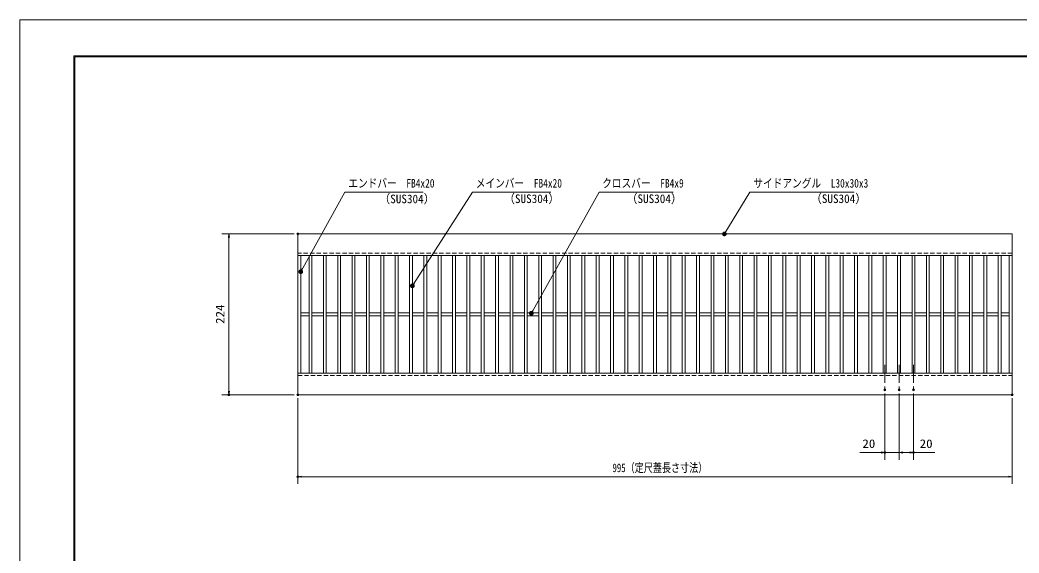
# Model space of a CAD drawing. Units: millimetres, scale not verified. Extents: x -1050 to 1050, y -742 to 742.
# Drawn here: x -1050 to 342, y 0 to 742 of the extents above; entities that cross this region are included whole.
import ezdxf
from ezdxf.enums import TextEntityAlignment as Align

# ---------------------------------------------------------------- set-up
doc = ezdxf.new("R2010")
doc.units = ezdxf.units.MM
doc.header["$LTSCALE"] = 5
doc.header["$PDMODE"] = 32
doc.header["$PDSIZE"] = 2.5
doc.linetypes.add('CHAIN1', pattern=[8, 5, -1, 1, -1])
doc.linetypes.add('DASHED1', pattern=[1.8, 1.2, -0.6])
for name, color, linetype, lineweight in [('0-0_7-図\u3000枠', 4, 'Continuous', 9), ('0-1_寸法注釈', 2, 'Continuous', 9), ('0-2_蓋', 5, 'Continuous', 9), ('0-3_0', 5, 'Continuous', 9), ('0-4_DEFPOINTS', 134, 'Continuous', 9), ('0-5_中心線', 6, 'CHAIN1', 9), ('0-6_破線', 4, 'DASHED1', 9)]:
    doc.layers.add(name, color=color, linetype=linetype, lineweight=lineweight)
doc.styles.add('ＭＳ ゴシック', font='')
doc.styles.get('ＭＳ ゴシック').set_extended_font_data('MS Gothic')

# ---------------------------------------------------------------- blocks, each defined once
blk = doc.blocks.new('_OPEN')
at = {"layer": '0-3_0', "color": 2}
blk.add_line((0, 0), (-5, 0), dxfattribs=at)
blk.add_lwpolyline([(-5, 0.833), (0, 0), (-5, -0.833)], dxfattribs=at)
blk = doc.blocks.new('_Dot')
at = {"layer": '0-3_0'}
for p, q in [((-2.5, 0), (-5, 0)), ((2.445, 0.5), (-2.445, 0.5)), ((1.997, 1.5), (-1.997, 1.5)), ((2.289, -0.995), (-2.289, -0.995)), ((1.499, -1.995), (-1.499, -1.995))]:
    blk.add_line(p, q, dxfattribs=at)
for points in [[(2.5, 0), (2.48, 0.313), (2.421, 0.622), (2.324, 0.92), (2.191, 1.204), (2.023, 1.469), (1.822, 1.711), (1.594, 1.926), (1.34, 2.111), (1.064, 2.262), (0.773, 2.378), (0.468, 2.456), (0.157, 2.495), (-0.157, 2.495), (-0.468, 2.456), (-0.773, 2.378), (-1.064, 2.262), (-1.34, 2.111), (-1.594, 1.926), (-1.822, 1.711), (-2.023, 1.469), (-2.191, 1.204), (-2.324, 0.92), (-2.421, 0.622), (-2.48, 0.313), (-2.5, 0), (0, 0)], [(-2.5, 0), (-2.48, -0.313), (-2.421, -0.622), (-2.324, -0.92), (-2.191, -1.204), (-2.023, -1.469), (-1.822, -1.711), (-1.594, -1.926), (-1.34, -2.111), (-1.064, -2.262), (-0.773, -2.378), (-0.468, -2.456), (-0.157, -2.495), (0.157, -2.495), (0.468, -2.456), (0.773, -2.378), (1.064, -2.262), (1.34, -2.111), (1.594, -1.926), (1.822, -1.711), (2.023, -1.469), (2.191, -1.204), (2.324, -0.92), (2.421, -0.622), (2.48, -0.313), (2.5, 0), (0, 0)]]:
    blk.add_lwpolyline(points, close=True, dxfattribs=at)

msp = doc.modelspace()

# ---------------------------------------------------------------- linework, layer by layer
at = {"layer": '0-0_7-図\u3000枠'}
for p, q in [((-975, -692.5), (-975, 692.5)), ((-973.75, -691.25), (-973.75, 691.25)), ((-973.75, 691.25), (998.75, 691.25))]:
    msp.add_line(p, q, dxfattribs=at)
msp.add_lwpolyline([(-975, 692.5), (1000, 692.5), (1000, -692.5)], dxfattribs=at)
at = {"layer": '0-1_寸法注釈'}
for p, q in [((-667.864, 444.475), (-768.891, 444.475)), ((-758.891, 439.475), (-758.891, 225.475)), ((-667.864, 220.475), (-768.891, 220.475)), ((-662.864, 215.475), (-662.864, 96.344)), ((154.636, 222.328), (154.636, 129.975)), ((174.636, 222.328), (174.636, 129.975)), ((174.636, 222.328), (174.636, 129.975)), ((194.636, 222.328), (194.636, 129.975)), ((332.136, 215.475), (332.136, 96.344)), ((149.636, 139.975), (119.789, 139.975)), ((174.636, 139.975), (154.636, 139.975)), ((179.636, 139.975), (189.636, 139.975)), ((179.636, 139.975), (184.636, 139.975)), ((194.636, 139.975), (224.483, 139.975)), ((327.136, 106.344), (-657.864, 106.344))]:
    msp.add_line(p, q, dxfattribs=at)
for points in [[(-488.121, 502.749), (-597.345, 502.749), (-658.373, 392.733)], [(-310.561, 502.749), (-419.785, 502.749), (-502.82, 373.006)], [(-139.927, 502.749), (-243.134, 502.749), (-337.189, 334.845)], [(112.214, 502.749), (-33.113, 502.749), (-68.163, 445.322)]]:
    msp.add_lwpolyline(points, dxfattribs=at)
at = {"layer": '0-2_蓋'}
for p, q in [((332.136, 444.475), (-662.864, 444.475)), ((-662.864, 220.475), (-662.864, 444.475)), ((332.136, 220.475), (332.136, 444.475)), ((332.136, 414.475), (-662.864, 414.475)), ((-658.864, 250.475), (-658.864, 414.475)), ((-647.364, 414.475), (-647.364, 250.475)), ((-643.364, 414.475), (-643.364, 250.475)), ((-627.364, 414.475), (-627.364, 250.475)), ((-623.364, 414.475), (-623.364, 250.475)), ((-607.364, 414.475), (-607.364, 250.475)), ((-603.364, 414.475), (-603.364, 250.475)), ((-587.364, 414.475), (-587.364, 250.475)), ((-583.364, 414.475), (-583.364, 250.475)), ((-567.364, 414.475), (-567.364, 250.475)), ((-563.364, 414.475), (-563.364, 250.475)), ((-547.364, 414.475), (-547.364, 250.475)), ((-543.364, 414.475), (-543.364, 250.475)), ((-527.364, 414.475), (-527.364, 250.475)), ((-523.364, 414.475), (-523.364, 250.475)), ((-507.364, 414.475), (-507.364, 250.475)), ((-503.364, 414.475), (-503.364, 250.475)), ((-487.364, 414.475), (-487.364, 250.475)), ((-483.364, 414.475), (-483.364, 250.475)), ((-467.364, 414.475), (-467.364, 250.475)), ((-463.364, 414.475), (-463.364, 250.475)), ((-447.364, 414.475), (-447.364, 250.475)), ((-443.364, 414.475), (-443.364, 250.475)), ((-427.364, 414.475), (-427.364, 250.475)), ((-423.364, 414.475), (-423.364, 250.475)), ((-407.364, 414.475), (-407.364, 250.475)), ((-403.364, 414.475), (-403.364, 250.475)), ((-387.364, 414.475), (-387.364, 250.475)), ((-383.364, 414.475), (-383.364, 250.475)), ((-367.364, 414.475), (-367.364, 250.475)), ((-363.364, 414.475), (-363.364, 250.475)), ((-347.364, 414.475), (-347.364, 250.475)), ((-343.364, 414.475), (-343.364, 250.475)), ((-327.364, 414.475), (-327.364, 250.475)), ((-323.364, 414.475), (-323.364, 250.475)), ((-307.364, 414.475), (-307.364, 250.475)), ((-303.364, 414.475), (-303.364, 250.475)), ((-287.364, 414.475), (-287.364, 250.475)), ((-283.364, 414.475), (-283.364, 250.475)), ((-267.364, 414.475), (-267.364, 250.475)), ((-263.364, 414.475), (-263.364, 250.475)), ((-247.364, 414.475), (-247.364, 250.475)), ((-243.364, 414.475), (-243.364, 250.475)), ((-227.364, 414.475), (-227.364, 250.475)), ((-223.364, 414.475), (-223.364, 250.475)), ((-207.364, 414.475), (-207.364, 250.475)), ((-203.364, 414.475), (-203.364, 250.475)), ((-187.364, 414.475), (-187.364, 250.475)), ((-183.364, 414.475), (-183.364, 250.475)), ((-167.364, 414.475), (-167.364, 250.475)), ((-163.364, 414.475), (-163.364, 250.475)), ((-147.364, 414.475), (-147.364, 250.475)), ((-143.364, 414.475), (-143.364, 250.475)), ((-127.364, 414.475), (-127.364, 250.475)), ((-123.364, 414.475), (-123.364, 250.475)), ((-107.364, 414.475), (-107.364, 250.475)), ((-103.364, 414.475), (-103.364, 250.475)), ((-87.364, 414.475), (-87.364, 250.475)), ((-83.364, 414.475), (-83.364, 250.475)), ((-67.364, 414.475), (-67.364, 250.475)), ((-63.364, 414.475), (-63.364, 250.475)), ((-47.364, 414.475), (-47.364, 250.475)), ((-43.364, 414.475), (-43.364, 250.475)), ((-27.364, 414.475), (-27.364, 250.475)), ((-23.364, 414.475), (-23.364, 250.475)), ((-7.364, 414.475), (-7.364, 250.475)), ((-3.364, 414.475), (-3.364, 250.475)), ((12.636, 414.475), (12.636, 250.475)), ((16.636, 414.475), (16.636, 250.475)), ((32.636, 414.475), (32.636, 250.475)), ((36.636, 414.475), (36.636, 250.475)), ((52.636, 414.475), (52.636, 250.475)), ((56.636, 414.475), (56.636, 250.475)), ((72.636, 414.475), (72.636, 250.475)), ((76.636, 414.475), (76.636, 250.475)), ((92.636, 414.475), (92.636, 250.475)), ((96.636, 414.475), (96.636, 250.475)), ((112.636, 414.475), (112.636, 250.475)), ((116.636, 414.475), (116.636, 250.475)), ((132.636, 414.475), (132.636, 250.475)), ((136.636, 414.475), (136.636, 250.475)), ((152.636, 414.475), (152.636, 250.475)), ((156.636, 414.475), (156.636, 250.475)), ((172.636, 414.475), (172.636, 250.475)), ((176.636, 414.475), (176.636, 250.475)), ((192.636, 414.475), (192.636, 250.475)), ((196.636, 414.475), (196.636, 250.475)), ((212.636, 414.475), (212.636, 250.475)), ((216.636, 414.475), (216.636, 250.475)), ((232.636, 414.475), (232.636, 250.475)), ((236.636, 414.475), (236.636, 250.475)), ((252.636, 414.475), (252.636, 250.475)), ((256.636, 414.475), (256.636, 250.475)), ((272.636, 414.475), (272.636, 250.475)), ((276.636, 414.475), (276.636, 250.475)), ((292.636, 414.475), (292.636, 250.475)), ((296.636, 414.475), (296.636, 250.475)), ((312.636, 414.475), (312.636, 250.475)), ((316.636, 414.475), (316.636, 250.475)), ((328.136, 250.475), (328.136, 414.475)), ((-647.364, 334.475), (-658.864, 334.475)), ((-627.364, 334.475), (-643.364, 334.475)), ((-607.364, 334.475), (-623.364, 334.475)), ((-587.364, 334.475), (-603.364, 334.475)), ((-567.364, 334.475), (-583.364, 334.475)), ((-547.364, 334.475), (-563.364, 334.475)), ((-527.364, 334.475), (-543.364, 334.475)), ((-507.364, 334.475), (-523.364, 334.475)), ((-487.364, 334.475), (-503.364, 334.475)), ((-467.364, 334.475), (-483.364, 334.475)), ((-447.364, 334.475), (-463.364, 334.475)), ((-427.364, 334.475), (-443.364, 334.475)), ((-407.364, 334.475), (-423.364, 334.475)), ((-387.364, 334.475), (-403.364, 334.475)), ((-367.364, 334.475), (-383.364, 334.475)), ((-347.364, 334.475), (-363.364, 334.475)), ((-327.364, 334.475), (-343.364, 334.475)), ((-307.364, 334.475), (-323.364, 334.475)), ((-287.364, 334.475), (-303.364, 334.475)), ((-267.364, 334.475), (-283.364, 334.475)), ((-247.364, 334.475), (-263.364, 334.475)), ((-227.364, 334.475), (-243.364, 334.475)), ((-207.364, 334.475), (-223.364, 334.475)), ((-187.364, 334.475), (-203.364, 334.475)), ((-167.364, 334.475), (-183.364, 334.475)), ((-147.364, 334.475), (-163.364, 334.475)), ((-127.364, 334.475), (-143.364, 334.475)), ((-107.364, 334.475), (-123.364, 334.475)), ((-87.364, 334.475), (-103.364, 334.475)), ((-67.364, 334.475), (-83.364, 334.475)), ((-47.364, 334.475), (-63.364, 334.475)), ((-27.364, 334.475), (-43.364, 334.475)), ((-7.364, 334.475), (-23.364, 334.475)), ((12.636, 334.475), (-3.364, 334.475)), ((32.636, 334.475), (16.636, 334.475)), ((52.636, 334.475), (36.636, 334.475)), ((72.636, 334.475), (56.636, 334.475)), ((92.636, 334.475), (76.636, 334.475)), ((112.636, 334.475), (96.636, 334.475)), ((132.636, 334.475), (116.636, 334.475)), ((152.636, 334.475), (136.636, 334.475)), ((172.636, 334.475), (156.636, 334.475)), ((192.636, 334.475), (176.636, 334.475)), ((212.636, 334.475), (196.636, 334.475)), ((232.636, 334.475), (216.636, 334.475)), ((252.636, 334.475), (236.636, 334.475)), ((272.636, 334.475), (256.636, 334.475)), ((292.636, 334.475), (276.636, 334.475)), ((312.636, 334.475), (296.636, 334.475)), ((328.136, 334.475), (316.636, 334.475)), ((-647.364, 330.475), (-658.864, 330.475)), ((-627.364, 330.475), (-643.364, 330.475)), ((-607.364, 330.475), (-623.364, 330.475)), ((-587.364, 330.475), (-603.364, 330.475)), ((-567.364, 330.475), (-583.364, 330.475)), ((-547.364, 330.475), (-563.364, 330.475)), ((-527.364, 330.475), (-543.364, 330.475)), ((-507.364, 330.475), (-523.364, 330.475)), ((-487.364, 330.475), (-503.364, 330.475)), ((-467.364, 330.475), (-483.364, 330.475)), ((-447.364, 330.475), (-463.364, 330.475)), ((-427.364, 330.475), (-443.364, 330.475)), ((-407.364, 330.475), (-423.364, 330.475)), ((-387.364, 330.475), (-403.364, 330.475)), ((-367.364, 330.475), (-383.364, 330.475)), ((-347.364, 330.475), (-363.364, 330.475)), ((-327.364, 330.475), (-343.364, 330.475)), ((-307.364, 330.475), (-323.364, 330.475)), ((-287.364, 330.475), (-303.364, 330.475)), ((-267.364, 330.475), (-283.364, 330.475)), ((-247.364, 330.475), (-263.364, 330.475)), ((-227.364, 330.475), (-243.364, 330.475)), ((-207.364, 330.475), (-223.364, 330.475)), ((-187.364, 330.475), (-203.364, 330.475)), ((-167.364, 330.475), (-183.364, 330.475)), ((-147.364, 330.475), (-163.364, 330.475)), ((-127.364, 330.475), (-143.364, 330.475)), ((-107.364, 330.475), (-123.364, 330.475)), ((-87.364, 330.475), (-103.364, 330.475)), ((-67.364, 330.475), (-83.364, 330.475)), ((-47.364, 330.475), (-63.364, 330.475)), ((-27.364, 330.475), (-43.364, 330.475)), ((-7.364, 330.475), (-23.364, 330.475)), ((12.636, 330.475), (-3.364, 330.475)), ((32.636, 330.475), (16.636, 330.475)), ((52.636, 330.475), (36.636, 330.475)), ((72.636, 330.475), (56.636, 330.475)), ((92.636, 330.475), (76.636, 330.475)), ((112.636, 330.475), (96.636, 330.475)), ((132.636, 330.475), (116.636, 330.475)), ((152.636, 330.475), (136.636, 330.475)), ((172.636, 330.475), (156.636, 330.475)), ((192.636, 330.475), (176.636, 330.475)), ((212.636, 330.475), (196.636, 330.475)), ((232.636, 330.475), (216.636, 330.475)), ((252.636, 330.475), (236.636, 330.475)), ((272.636, 330.475), (256.636, 330.475)), ((292.636, 330.475), (276.636, 330.475)), ((312.636, 330.475), (296.636, 330.475)), ((328.136, 330.475), (316.636, 330.475)), ((-662.864, 250.475), (332.136, 250.475)), ((-662.864, 220.475), (332.136, 220.475))]:
    msp.add_line(p, q, dxfattribs=at)
at = {"layer": '0-4_DEFPOINTS'}
msp.add_lwpolyline([(-1050, -742.5), (-1050, 742.5), (1050, 742.5), (1050, -742.5)], close=True, dxfattribs=at)
for p in [(-662.864, 444.475), (154.636, 227.328), (174.636, 227.328), (194.636, 227.328), (-758.891, 220.475), (-662.864, 220.475), (332.136, 220.475), (154.636, 139.975), (194.636, 139.975), (-662.864, 106.344)]:
    msp.add_point(p, dxfattribs=at)
at = {"layer": '0-5_中心線'}
for p, q in [((154.636, 261.969), (154.636, 227.328)), ((174.636, 261.969), (174.636, 227.328)), ((194.636, 261.969), (194.636, 227.328))]:
    msp.add_line(p, q, dxfattribs=at)
at = {"layer": '0-6_破線'}
for p, q in [((332.136, 417.475), (-662.864, 417.475)), ((-662.864, 247.475), (332.136, 247.475))]:
    msp.add_line(p, q, dxfattribs=at)

# ---------------------------------------------------------------- block references
at = {"layer": '0-1_寸法注釈'}
for name, p, rotation in [('_Dot', (-68.694, 444.475), 237.88131), ('_OPEN', (-758.891, 444.475), 90), ('_Dot', (-658.864, 391.862), 240.58548), ('_Dot', (-503.364, 372.167), 237.06858), ('_Dot', (-337.682, 333.975), 240.48471), ('_OPEN', (-758.891, 220.475), 270), ('_OPEN', (174.636, 139.975), 180), ('_OPEN', (174.636, 139.975), 180), ('_OPEN', (-662.864, 106.344), 180)]:
    msp.add_blockref(name, p, dxfattribs=dict(at, rotation=rotation))
for p in [(154.636, 139.975), (194.636, 139.975), (332.136, 106.344)]:
    msp.add_blockref('_OPEN', p, dxfattribs=at)

# ---------------------------------------------------------------- texts
at = {"layer": '0-1_寸法注釈', "color": 7, "style": 'ＭＳ ゴシック'}
for s, height, width, p in [('エンドバー\u3000FB4x20', 12.02, 0.8, (-592.568, 505.436)), ('メインバー\u3000FB4x20', 12.02, 0.8, (-415.007, 505.436)), ('クロスバー\u3000FB4x9', 12.03, 0.8, (-238.968, 505.436)), ('サイドアングル\u3000L30x30x3', 12.02, 0.8, (-28.335, 505.436)), ('（SUS304）', 12.02, 0.95, (-549.82, 483.644)), ('（SUS304）', 12.02, 0.95, (-376.077, 483.881)), ('（SUS304）', 12.02, 0.95, (-205.364, 483.881)), ('（SUS304）', 12.02, 0.95, (51.418, 483.881)), ('20', 12.02, 1.1, (123.479, 142.662)), ('20', 12.02, 1.1, (203.326, 142.662)), ('995（定尺蓋長さ寸法）', 12.03, 0.75, (-224.663, 109.031))]:
    msp.add_text(s, height=height, dxfattribs=dict(at, width=width)).set_placement(p, align=Align.BOTTOM_LEFT)
at = {"layer": '0-1_寸法注釈', "color": 7, "style": 'ＭＳ ゴシック', "width": 1.1}
msp.add_text('224', height=12.02, rotation=90, dxfattribs=at).set_placement((-761.578, 319.157), align=Align.BOTTOM_LEFT)

doc.saveas('drawing.dxf')
